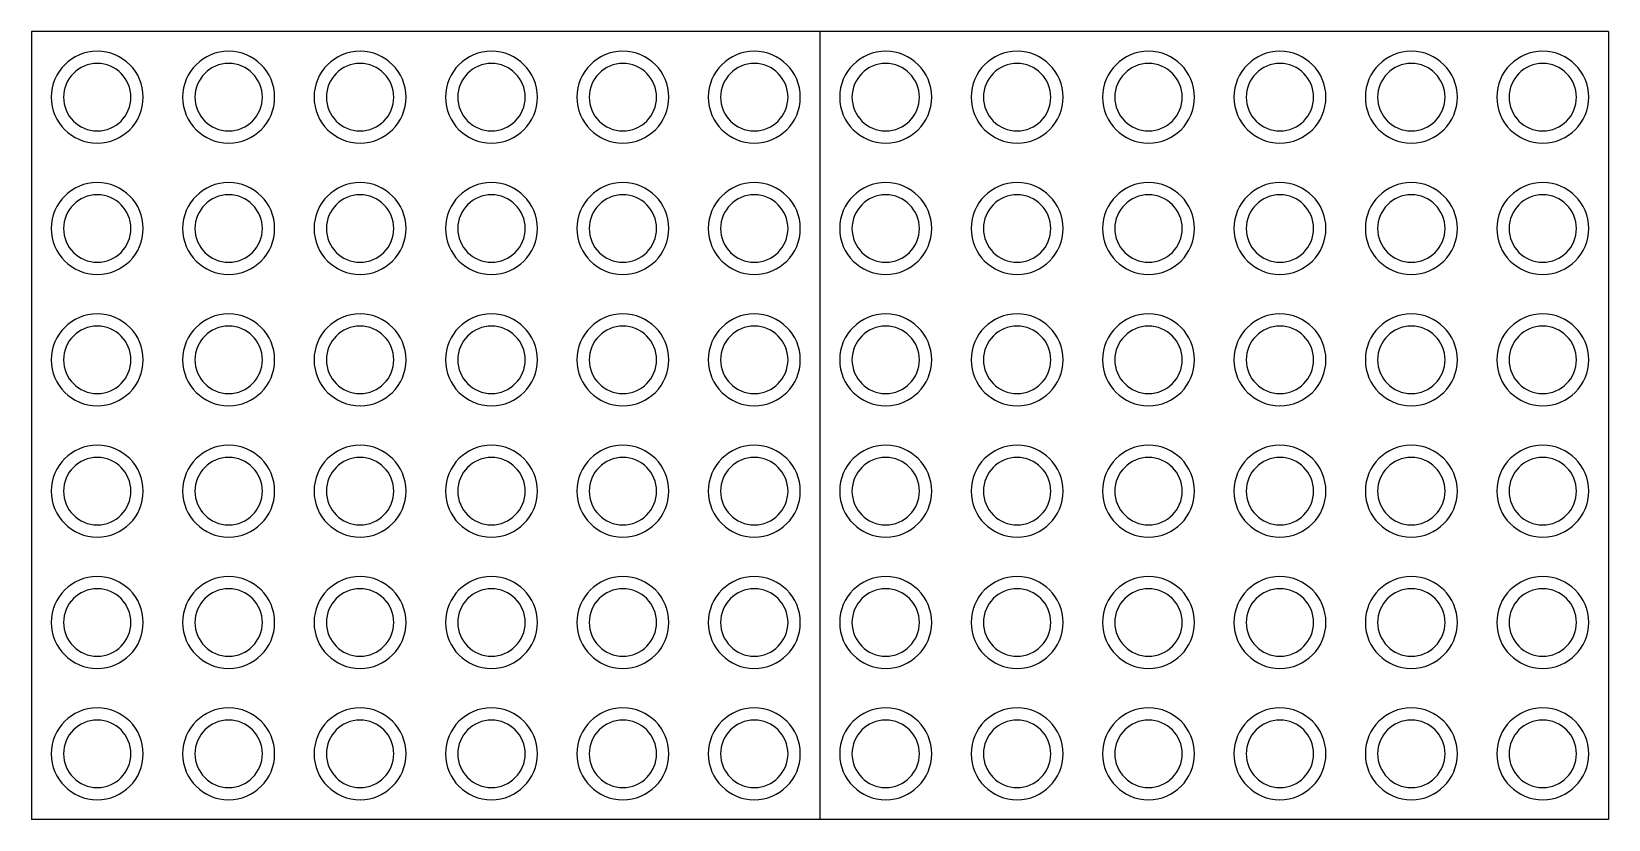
# Model space of a CAD drawing. Header units: millimetres. Extents: x -0.3 to 0.3, y 0 to 0.3.
import ezdxf

# ---------------------------------------------------------------- set-up
doc = ezdxf.new("R2010")
doc.units = ezdxf.units.MM
doc.layers.add('#-#work', color=60, linetype='Continuous')
doc.layers.add('_포장-점자블럭', color=30, linetype='Continuous')

# ---------------------------------------------------------------- blocks, each defined once
blk = doc.blocks.new('_포장-점자블럭')
at = {"layer": '_포장-점자블럭'}
for p, q in [((0, 300), (300, 300)), ((0, 300), (0, 0)), ((300, 300), (300, 0)), ((0, 0), (300, 0))]:
    blk.add_line(p, q, dxfattribs=at)
for centre, radius in [((25, 275), 17.5), ((75, 275), 17.5), ((125, 275), 17.5), ((175, 275), 17.5), ((225, 275), 17.5), ((275, 275), 17.5), ((25, 275), 12.83), ((75, 275), 12.83), ((125, 275), 12.83), ((175, 275), 12.83), ((225, 275), 12.83), ((275, 275), 12.83), ((25, 225), 17.5), ((75, 225), 17.5), ((125, 225), 17.5), ((175, 225), 17.5), ((225, 225), 17.5), ((275, 225), 17.5), ((25, 225), 12.83), ((75, 225), 12.83), ((125, 225), 12.83), ((175, 225), 12.83), ((225, 225), 12.83), ((275, 225), 12.83), ((25, 175), 17.5), ((75, 175), 17.5), ((125, 175), 17.5), ((175, 175), 17.5), ((225, 175), 17.5), ((275, 175), 17.5), ((25, 175), 12.83), ((75, 175), 12.83), ((125, 175), 12.83), ((175, 175), 12.83), ((225, 175), 12.83), ((275, 175), 12.83), ((25, 125), 17.5), ((75, 125), 17.5), ((125, 125), 17.5), ((175, 125), 17.5), ((225, 125), 17.5), ((275, 125), 17.5), ((25, 125), 12.83), ((75, 125), 12.83), ((125, 125), 12.83), ((175, 125), 12.83), ((225, 125), 12.83), ((275, 125), 12.83), ((25, 75), 17.5), ((75, 75), 17.5), ((125, 75), 17.5), ((175, 75), 17.5), ((225, 75), 17.5), ((275, 75), 17.5), ((25, 75), 12.83), ((75, 75), 12.83), ((125, 75), 12.83), ((175, 75), 12.83), ((225, 75), 12.83), ((275, 75), 12.83), ((25, 25), 17.5), ((75, 25), 17.5), ((125, 25), 17.5), ((175, 25), 17.5), ((225, 25), 17.5), ((275, 25), 17.5), ((25, 25), 12.83), ((75, 25), 12.83), ((125, 25), 12.83), ((175, 25), 12.83), ((225, 25), 12.83), ((275, 25), 12.83)]:
    blk.add_circle(centre, radius, dxfattribs=at)
blk = doc.blocks.new('Braille blocks')
at = {"layer": '_포장-점자블럭', "xscale": 0.001000000018462161, "yscale": 0.001000000018462161, "zscale": 0.001000000018462161, "rotation": 270.0000000000034}
for p in [(0, 0.6), (0, 0.3)]:
    blk.add_blockref('_포장-점자블럭', p, dxfattribs=at)

msp = doc.modelspace()

# ---------------------------------------------------------------- block references
at = {"layer": '#-#work', "xscale": -1, "rotation": 270.0000000000013}
msp.add_blockref('Braille blocks', (-0.3, 0), dxfattribs=at)

doc.saveas('drawing.dxf')
